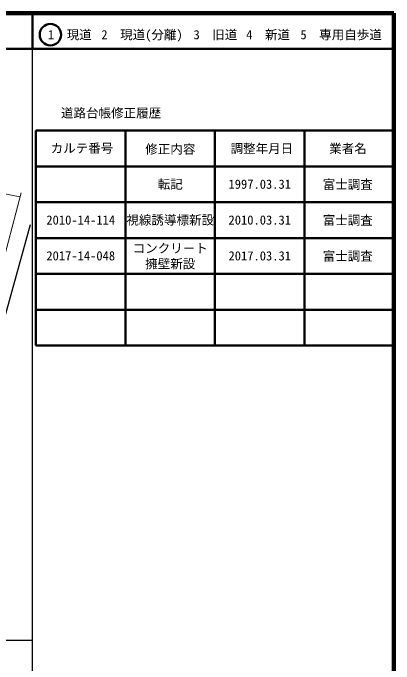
# Model space of a CAD drawing. Units: millimetres, scale not verified. Extents: x 40000 to 680000, y 20000 to 380000.
# Drawn here: x 573582 to 680000, y 198357 to 380000 of the extents above; entities that cross this region are included whole.
import ezdxf
from ezdxf.enums import TextEntityAlignment as Align

# ---------------------------------------------------------------- set-up
doc = ezdxf.new("R2010")
doc.units = ezdxf.units.MM
doc.header["$LTSCALE"] = 1000
for name, color, linetype, lineweight in [('M-BMK-SRVR', 3, 'Continuous', 25), ('M-STR-HTXT', 7, 'Continuous', 13), ('M-TTL', 2, 'Continuous', 140), ('M-TTL-BAND', 7, 'Continuous', 25), ('M-TTL-FRAM', 2, 'Continuous', 50), ('M-TTL-LINE', 7, 'Continuous', 50)]:
    doc.layers.add(name, color=color, linetype=linetype, lineweight=lineweight)
doc.layers.add('M-TTL-TXT', color=7, linetype='Continuous')
doc.styles.add('ＭＳ ゴシック', font='')
doc.styles.get('ＭＳ ゴシック').set_extended_font_data('MS Gothic')

msp = doc.modelspace()

# ---------------------------------------------------------------- linework, layer by layer
at = {"layer": 'M-BMK-SRVR'}
msp.add_line((578389, 320878), (569289, 288286), dxfattribs=at)
at = {"layer": 'M-STR-HTXT'}
for p, q in [((511007, 341284), (575524, 328703)), ((569706, 306742), (575816, 329804))]:
    msp.add_line(p, q, dxfattribs=at)
at = {"layer": 'M-TTL'}
for p, q in [((680000, 380000), (40000, 380000)), ((680000, 20000), (680000, 380000))]:
    msp.add_line(p, q, dxfattribs=at)
at = {"layer": 'M-TTL-BAND'}
for p, q in [((579000, 20000), (579000, 370000)), ((40000, 205000), (579000, 205000))]:
    msp.add_line(p, q, dxfattribs=at)
at = {"layer": 'M-TTL-FRAM'}
for p, q in [((580000, 347197), (580000, 287197)), ((580000, 347197), (680000, 347197)), ((580000, 287197), (680000, 287197))]:
    msp.add_line(p, q, dxfattribs=at)
at = {"layer": 'M-TTL-LINE'}
for p, q in [((579000, 380000), (579000, 370000)), ((40000, 370000), (680000, 370000)), ((605000, 347197), (605000, 287197)), ((630000, 347197), (630000, 287197)), ((655000, 347197), (655000, 287197)), ((580000, 337197), (680000, 337197)), ((580000, 327197), (680000, 327197)), ((580000, 317197), (680000, 317197)), ((580000, 307197), (680000, 307197)), ((580000, 297197), (680000, 297197))]:
    msp.add_line(p, q, dxfattribs=at)
msp.add_circle((584031, 373958), 3000, dxfattribs=at)

# ---------------------------------------------------------------- texts
at = {"layer": 'M-TTL-TXT', "style": 'ＭＳ ゴシック'}
for s, p in [('1\u3000現道', (589448, 373958)), ('2\u3000現道(分離)', (609619, 373958)), ('3\u3000旧道', (630121, 373958)), ('4\u3000新道', (644824, 373958)), ('5\u3000専用自歩道', (665228, 373958)), ('道路台帳修正履歴', (600968, 352113)), ('カルテ番号', (592839, 342277)), ('修正内容', (617509, 342023)), ('調整年月日', (643089, 342197)), ('業者名', (667134, 342197)), ('転記', (617500, 332245)), ('1997.03.31', (642500, 332245)), ('富士調査', (667077, 332189)), ('2010-14-114', (592500, 322245)), ('視線誘導標新設', (617500, 322245)), ('2010.03.31', (642500, 322245)), ('富士調査', (667077, 322189)), ('コンクリ－ト', (617500, 314375)), ('2017-14-048', (592500, 312258)), ('2017.03.31', (642500, 312245)), ('富士調査', (667077, 312189)), ('擁壁新設', (617500, 310031))]:
    msp.add_text(s, height=2566, dxfattribs=at).set_placement(p, align=Align.MIDDLE_CENTER)

doc.saveas('drawing.dxf')
